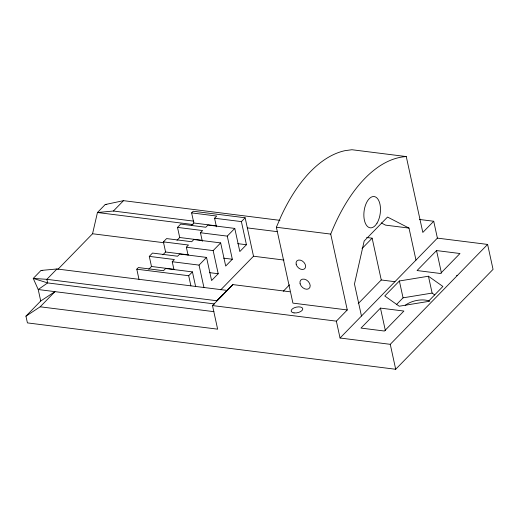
<?xml version="1.0" encoding="UTF-8"?>
<svg xmlns="http://www.w3.org/2000/svg" width="519" height="519" viewBox="0 0 519 519"><rect width="100%" height="100%" fill="white"/><g stroke="black" fill="none" stroke-linecap="round" stroke-linejoin="round"><path stroke-width="0.78" d="M57.843 269.4L92.557 233.758L97.449 212.511L105.208 204.551L123.503 200.665L279.916 220.348M347.269 309.96L292.924 303.122L276.374 227.251L281.142 216.138A158.224 81.801 -82.8 0 1 344.934 150.679L351.921 149.732L406.267 156.569L422.823 232.434L433.722 221.256L437.394 238.117L340.049 338.012L336.364 321.151L347.269 309.96L330.72 234.088A158.224 81.801 -82.8 0 1 406.267 156.569M176.992 240.31L179.717 237.514L177.504 227.4L180.716 224.098L205.809 227.244L207.95 225.045L234.77 228.418L239.83 251.54L246.441 244.734L241.393 221.607L245.137 217.779L253.506 256.224L220.763 289.823M191.647 225.246L193.827 223.001L191.621 212.887L193.217 211.239L245.137 217.779M289.829 291.762L232.921 284.6L227.017 290.406L56.96 268.972L46.866 279.326L33.242 278.411L38.218 289.531L40.722 300.994L25.95 316.155L27.416 322.896L395.699 369.269L493.05 269.367L487.613 244.43L437.394 238.117M192.99 224.539L97.449 212.511L113.408 211.025L123.503 200.665M25.95 316.155L40.19 306.8L54.962 291.646L213.925 311.666M148.765 269.277L151.49 266.481L149.284 256.373L152.495 253.071L177.589 256.224L179.73 254.025L206.543 257.405L211.59 280.526L218.207 273.734L213.16 250.606L220.659 242.905L225.7 266.039L232.324 259.247L227.27 236.119L234.77 228.418M162.875 254.79L165.6 251.994L188.345 254.848M173.93 269.504L172.237 261.725L174.378 259.532L149.284 256.373M188.047 255.011L186.347 247.226L188.488 245.026L163.394 241.873L165.6 251.994M216.436 226.809L214.574 218.246L216.715 216.047L191.621 212.887M138.988 279.306L136.789 269.192L188.689 275.725L192.432 271.891L195.624 286.54M172.237 261.725L199.043 265.105L206.543 257.405M40.19 306.8L217.636 329.163L212.492 305.568L232.921 284.6M283.316 291.204L289.531 284.827M362.028 248.562L372.142 238.182L381.257 279.975L358.214 303.621M399.377 280.98L384.761 295.973L399.215 306.216L428.279 301.455L442.895 286.462L428.441 276.225L399.377 280.98L403.049 297.835L396.308 304.757M380.459 308.104L360.997 328.079L384.43 331.038L403.899 311.05L380.459 308.104L385.39 330.687M436.544 250.567L417.068 270.542L440.501 273.5L459.977 253.519L436.544 250.567L441.468 273.15M340.049 338.012L390.262 344.324L487.613 244.43M136.789 269.192L138.391 267.551L163.485 270.71L165.626 268.518L192.432 271.891M163.394 241.873L166.612 238.584L191.699 241.731L193.84 239.531L220.659 242.905M202.326 241.303L200.457 232.746L202.598 230.546L177.504 227.4M40.722 300.994L54.962 291.646L38.218 289.531L47.644 282.92L46.866 279.326L216.89 300.748L227.017 290.406M216.89 300.748L222.833 294.961M403.049 297.835L432.119 293.079L434.747 294.941M214.665 303.965L47.644 282.92L33.242 278.411L41.001 270.451L56.96 268.972M105.208 204.551L106.797 204.525M419.371 219.453L433.722 221.256M415.979 260.09L408.998 228.088L385.572 225.142L381.277 222.936M214.574 218.246L241.393 221.607M366.628 237.488L372.142 238.182M276.374 227.251L330.72 234.088M113.408 211.025L193.814 221.159M247.342 227.899L277.055 231.636M193.827 223.001L216.566 225.869M200.457 232.746L227.27 236.119M237.767 243.645L246.441 244.734M179.717 237.514L202.462 240.362M456.519 275.505L457.245 275.595M92.557 233.758L164.004 242.743M186.347 247.226L213.16 250.606M253.506 256.224L283.971 260.064M223.644 258.157L232.324 259.247M381.257 279.975L394.914 281.694M209.533 272.637L218.207 273.734M151.49 266.481L174.228 269.348M41.17 270.438L42.779 270.639M212.492 305.568L336.364 321.151M408.998 228.088L387.531 217.059L364.169 241.03L354.471 283.997L361.464 316.032M428.441 276.225L432.119 293.079M390.262 344.324L395.699 369.269M199.043 265.105L203.922 287.455M188.689 275.725L190.888 285.846M405.242 305.367A15.771 7.616 -12.3 0 1 429.823 301.338M300.105 283.776A5.91 4.178 44.3 0 0 308.721 288.746A5.91 4.178 44.3 0 0 306.372 279.942A5.91 4.178 44.3 0 0 300.105 283.776M296.148 264.177A5.521 3.899 44.3 0 0 304.069 269.147A5.521 3.899 44.3 0 0 302.285 260.973A5.521 3.899 44.3 0 0 296.148 264.177M294.039 312.912A5.91 2.855 -12.3 0 0 302.772 308.961A5.91 2.855 -12.3 0 0 294.072 307.871A5.91 2.855 -12.3 0 0 294.039 312.912M377.028 223.144A15.771 8.155 -82.8 0 0 375.6 196.999A15.771 8.155 -82.8 0 0 363.89 216.417A15.771 8.155 -82.8 0 0 377.028 223.144"/></g></svg>
